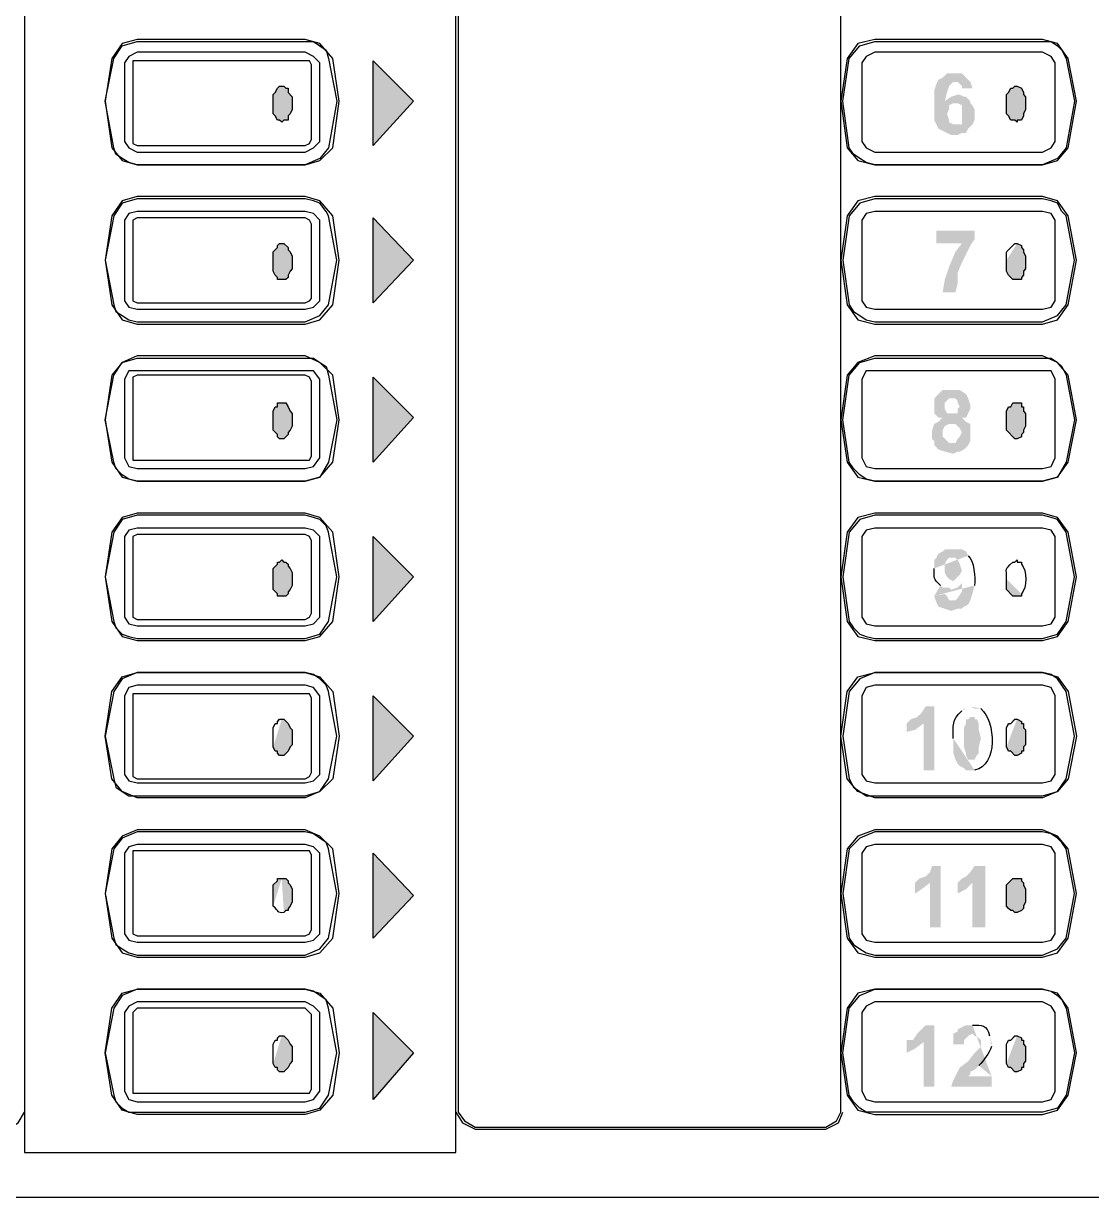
# Model space of a CAD drawing. Extents: x 0 to 760, y -27 to 732.
# Drawn here: x 471.74 to 487.23, y 484.21 to 501.25 of the extents above; entities that cross this region are included whole.
import ezdxf
from ezdxf.enums import TextEntityAlignment as Align

# ---------------------------------------------------------------- set-up
doc = ezdxf.new("R2010")
doc.units = 0
doc.header["$MEASUREMENT"] = 0

# ---------------------------------------------------------------- blocks, each defined once
blk = doc.blocks.new('RISER ANNUNCIATOR')
at = {"linetype": 'Continuous', "lineweight": -2}
h = blk.add_hatch(color=0, dxfattribs=at)
h.paths.add_polyline_path([(2.739, -8.885), (2.585, -8.885), (2.585, -8.854), (2.523, -8.792), (2.461, -8.792), (2.4, -8.854), (2.369, -8.946), (2.338, -9.07), (2.43, -9.008), (2.523, -8.977), (2.554, -8.977), (2.615, -9.008), (2.646, -9.008), (2.708, -9.07), (2.708, -9.101), (2.739, -9.131), (2.77, -9.193), (2.77, -9.347), (2.739, -9.409), (2.677, -9.471), (2.646, -9.532), (2.585, -9.532), (2.523, -9.563), (2.43, -9.563), (2.245, -9.471), (2.184, -9.347), (2.184, -8.915), (2.215, -8.823), (2.245, -8.761), (2.307, -8.73), (2.369, -8.669), (2.585, -8.669), (2.708, -8.792)], flags=0)
h.paths.add_polyline_path([(2.369, -9.255), (2.4, -9.347), (2.4, -9.378), (2.461, -9.409), (2.585, -9.409), (2.585, -9.131), (2.523, -9.101), (2.461, -9.101), (2.4, -9.131), (2.4, -9.193)], flags=0)
for points in [[(-7.283, -8.854), (-7.252, -8.854), (-7.221, -8.885), (-7.191, -8.885), (-7.191, -8.946), (-7.129, -9.008), (-7.129, -9.193), (-7.16, -9.255), (-7.191, -9.286), (-7.191, -9.347), (-7.252, -9.347), (-7.283, -9.378), (-7.314, -9.347), (-7.345, -9.347), (-7.376, -9.286), (-7.406, -9.255), (-7.406, -8.977), (-7.376, -8.946), (-7.345, -8.885), (-7.314, -8.854)], [(3.386, -8.854), (3.448, -8.885), (3.479, -8.946), (3.479, -8.977), (3.51, -9.008), (3.51, -9.193), (3.479, -9.255), (3.479, -9.286), (3.448, -9.347), (3.386, -9.347), (3.386, -9.378), (3.356, -9.347), (3.294, -9.347), (3.263, -9.286), (3.232, -9.255), (3.232, -8.977), (3.263, -8.946), (3.294, -8.885), (3.325, -8.885), (3.356, -8.854)], [(2.215, -11.136), (2.215, -10.951), (2.77, -10.951), (2.77, -11.074), (2.708, -11.167), (2.585, -11.413), (2.523, -11.567), (2.523, -11.722), (2.492, -11.845), (2.307, -11.845), (2.338, -11.66), (2.4, -11.475), (2.492, -11.259), (2.585, -11.136)], [(-7.283, -11.136), (-7.252, -11.136), (-7.191, -11.197), (-7.191, -11.228), (-7.16, -11.259), (-7.129, -11.321), (-7.129, -11.506), (-7.16, -11.537), (-7.191, -11.598), (-7.191, -11.629), (-7.221, -11.66), (-7.345, -11.66), (-7.345, -11.629), (-7.376, -11.598), (-7.406, -11.537), (-7.406, -11.259), (-7.376, -11.228), (-7.345, -11.197), (-7.345, -11.167), (-7.314, -11.136)], [(-7.283, -13.448), (-7.221, -13.448), (-7.191, -13.51), (-7.16, -13.572), (-7.129, -13.603), (-7.129, -13.788), (-7.16, -13.849), (-7.191, -13.88), (-7.191, -13.911), (-7.252, -13.973), (-7.314, -13.973), (-7.345, -13.942), (-7.345, -13.911), (-7.406, -13.849), (-7.406, -13.572), (-7.376, -13.51), (-7.345, -13.51), (-7.345, -13.448)], [(3.386, -13.448), (3.448, -13.448), (3.448, -13.51), (3.479, -13.51), (3.479, -13.572), (3.51, -13.603), (3.51, -13.788), (3.479, -13.849), (3.479, -13.88), (3.448, -13.911), (3.448, -13.942), (3.386, -13.973), (3.356, -13.973), (3.232, -13.849), (3.232, -13.572), (3.263, -13.51), (3.294, -13.51), (3.325, -13.448)], [(-7.283, -15.73), (-7.252, -15.761), (-7.221, -15.761), (-7.191, -15.792), (-7.191, -15.823), (-7.16, -15.854), (-7.129, -15.915), (-7.129, -16.1), (-7.16, -16.162), (-7.191, -16.193), (-7.191, -16.224), (-7.221, -16.255), (-7.345, -16.255), (-7.345, -16.224), (-7.406, -16.162), (-7.406, -15.854), (-7.345, -15.792), (-7.345, -15.761), (-7.314, -15.761)], [(2.184, -18.783), (2.03, -18.783), (2.03, -18.105), (1.906, -18.197), (1.783, -18.228), (1.783, -18.105), (1.845, -18.043), (1.937, -18.012), (1.999, -17.951), (2.06, -17.858), (2.184, -17.858)], [(2.276, -21.065), (2.122, -21.065), (2.122, -20.418), (1.999, -20.51), (1.906, -20.572), (1.906, -20.418), (1.968, -20.356), (2.06, -20.325), (2.122, -20.263), (2.153, -20.171), (2.276, -20.171)], [(2.924, -21.065), (2.739, -21.065), (2.739, -20.418), (2.646, -20.51), (2.523, -20.572), (2.523, -20.418), (2.585, -20.356), (2.646, -20.325), (2.708, -20.263), (2.77, -20.171), (2.924, -20.171)], [(3.386, -20.356), (3.448, -20.356), (3.448, -20.387), (3.479, -20.418), (3.479, -20.448), (3.51, -20.51), (3.51, -20.695), (3.479, -20.757), (3.479, -20.788), (3.448, -20.818), (3.386, -20.849), (3.356, -20.849), (3.325, -20.818), (3.294, -20.818), (3.263, -20.788), (3.232, -20.757), (3.232, -20.448), (3.325, -20.356)], [(2.184, -23.378), (2.03, -23.378), (2.03, -22.73), (1.906, -22.823), (1.783, -22.885), (1.783, -22.7), (1.875, -22.7), (1.937, -22.607), (2.06, -22.484), (2.184, -22.484)]]:
    blk.add_hatch(color=0, dxfattribs=at).paths.add_polyline_path(points)
h = blk.add_hatch(color=0, dxfattribs=at)
h.paths.add_polyline_path([(3.386, -11.136), (3.448, -11.167), (3.448, -11.197), (3.479, -11.228), (3.479, -11.259), (3.51, -11.321), (3.51, -11.506), (3.479, -11.537), (3.479, -11.598), (3.448, -11.629), (3.448, -11.66), (3.325, -11.66), (3.263, -11.598), (3.232, -11.537), (3.232, -11.382)], flags=0)
h.paths.add_polyline_path([(3.325, -11.167), (3.356, -11.136), (3.386, -11.136)], flags=0)
h = blk.add_hatch(color=0, dxfattribs=at)
h.paths.add_polyline_path([(2.307, -13.664), (2.245, -13.664), (2.184, -13.603), (2.184, -13.387), (2.307, -13.263), (2.554, -13.263), (2.646, -13.325), (2.677, -13.387), (2.708, -13.479), (2.708, -13.541), (2.677, -13.603), (2.646, -13.664), (2.585, -13.664), (2.646, -13.726), (2.708, -13.757), (2.708, -14.004), (2.677, -14.065), (2.615, -14.127), (2.554, -14.158), (2.523, -14.158), (2.461, -14.189), (2.338, -14.158), (2.245, -14.127), (2.184, -14.065), (2.184, -14.004), (2.153, -13.973), (2.153, -13.849), (2.184, -13.757), (2.245, -13.726)], flags=0)
h.paths.add_polyline_path([(2.338, -13.51), (2.338, -13.541), (2.369, -13.603), (2.523, -13.603), (2.523, -13.541), (2.554, -13.51), (2.523, -13.448), (2.523, -13.418), (2.492, -13.387), (2.4, -13.387), (2.338, -13.448)], flags=0)
h.paths.add_polyline_path([(2.307, -13.88), (2.307, -13.942), (2.4, -14.034), (2.492, -14.034), (2.523, -13.973), (2.554, -13.942), (2.585, -13.88), (2.554, -13.819), (2.492, -13.757), (2.4, -13.757), (2.338, -13.788), (2.307, -13.849)], flags=0)
h = blk.add_hatch(color=0, dxfattribs=at)
h.paths.add_polyline_path([(2.184, -16.255), (2.338, -16.224), (2.369, -16.255), (2.4, -16.316), (2.492, -16.316), (2.523, -16.285), (2.585, -16.193), (2.585, -16.07), (2.523, -16.131), (2.43, -16.162), (2.4, -16.131), (2.307, -16.131), (2.276, -16.1)], flags=0)
h.paths.add_polyline_path([(2.184, -15.854), (2.184, -15.73), (2.215, -15.7), (2.245, -15.638), (2.307, -15.607), (2.338, -15.576), (2.585, -15.576), (2.646, -15.607), (2.677, -15.669)], flags=0)
h.paths.add_polyline_path([(2.77, -16.1), (2.739, -16.224), (2.708, -16.316), (2.677, -16.378), (2.615, -16.409), (2.585, -16.44), (2.523, -16.44), (2.43, -16.47), (2.245, -16.409), (2.215, -16.347), (2.184, -16.255)], flags=0)
h.paths.add_polyline_path([(2.585, -15.885), (2.554, -15.792), (2.523, -15.73), (2.492, -15.7), (2.4, -15.7), (2.369, -15.73), (2.338, -15.792), (2.338, -15.915), (2.369, -15.977), (2.4, -16.008), (2.461, -16.039), (2.554, -15.946)], flags=0)
h = blk.add_hatch(color=0, dxfattribs=at)
h.paths.add_polyline_path([(3.386, -15.73), (3.386, -15.761), (3.448, -15.761), (3.448, -15.792)], flags=0)
h.paths.add_polyline_path([(3.448, -16.224), (3.448, -16.255), (3.325, -16.255), (3.232, -16.162), (3.232, -16.008)], flags=0)
h.paths.add_polyline_path([(3.325, -15.761), (3.356, -15.761), (3.386, -15.73)], flags=0)
h = blk.add_hatch(color=0, dxfattribs=at)
h.paths.add_polyline_path([(2.708, -17.858), (2.77, -17.889), (2.862, -17.889)], flags=0)
h.paths.add_polyline_path([(2.77, -18.783), (2.646, -18.783), (2.615, -18.752), (2.554, -18.722), (2.523, -18.691), (2.492, -18.629), (2.461, -18.537), (2.461, -18.321)], flags=0)
h.paths.add_polyline_path([(2.585, -17.92), (2.615, -17.889), (2.646, -17.889), (2.708, -17.858)], flags=0)
h.paths.add_polyline_path([(2.708, -18.012), (2.677, -18.043), (2.646, -18.043), (2.646, -18.105), (2.615, -18.167), (2.615, -18.444), (2.646, -18.537), (2.646, -18.567), (2.677, -18.629), (2.77, -18.629), (2.801, -18.567), (2.831, -18.537), (2.831, -18.444), (2.862, -18.321), (2.831, -18.197), (2.831, -18.105), (2.801, -18.043), (2.77, -18.043), (2.77, -18.012)], flags=0)
h = blk.add_hatch(color=0, dxfattribs=at)
h.paths.add_polyline_path([(-7.283, -18.043), (-7.252, -18.043), (-7.191, -18.105), (-7.16, -18.167), (-7.129, -18.197), (-7.129, -18.413), (-7.16, -18.444), (-7.191, -18.506), (-7.252, -18.567), (-7.314, -18.567), (-7.345, -18.537), (-7.345, -18.506), (-7.376, -18.506), (-7.406, -18.444)], flags=0)
h.paths.add_polyline_path([(-7.406, -18.167), (-7.376, -18.105), (-7.345, -18.105), (-7.345, -18.074), (-7.314, -18.043), (-7.283, -18.043)], flags=0)
h = blk.add_hatch(color=0, dxfattribs=at)
h.paths.add_polyline_path([(3.386, -18.043), (3.448, -18.074), (3.448, -18.105), (3.479, -18.105), (3.479, -18.167), (3.51, -18.197), (3.51, -18.413), (3.479, -18.444), (3.479, -18.506), (3.448, -18.506), (3.448, -18.537), (3.386, -18.567), (3.356, -18.567), (3.294, -18.506), (3.263, -18.506), (3.232, -18.444)], flags=0)
h.paths.add_polyline_path([(3.232, -18.167), (3.263, -18.105), (3.294, -18.105), (3.356, -18.043), (3.386, -18.043)], flags=0)
h = blk.add_hatch(color=0, dxfattribs=at)
h.paths.add_polyline_path([(-7.283, -20.356), (-7.221, -20.356), (-7.191, -20.387), (-7.191, -20.418), (-7.16, -20.448), (-7.129, -20.51), (-7.129, -20.695), (-7.16, -20.757), (-7.191, -20.788), (-7.191, -20.818), (-7.221, -20.818), (-7.252, -20.849)], flags=0)
h.paths.add_polyline_path([(-7.406, -20.757), (-7.406, -20.448), (-7.345, -20.387), (-7.345, -20.356), (-7.283, -20.356)], flags=0)
h = blk.add_hatch(color=0, dxfattribs=at)
h.paths.add_polyline_path([(3.016, -23.224), (3.016, -23.378), (2.43, -23.378), (2.461, -23.285), (2.554, -23.1), (2.677, -23.008), (2.77, -22.885), (2.862, -22.792), (2.862, -22.7), (2.831, -22.669), (2.77, -22.638), (2.739, -22.607), (2.677, -22.638), (2.615, -22.7), (2.615, -22.761), (2.461, -22.761), (2.461, -22.607), (2.523, -22.576), (2.523, -22.545), (2.646, -22.484), (2.739, -22.484)], flags=0)
h.paths.add_polyline_path([(2.986, -22.638), (3.016, -22.73), (3.016, -22.792)], flags=0)
h.paths.add_polyline_path([(2.831, -23.07), (2.77, -23.131), (2.708, -23.162), (2.708, -23.193), (2.677, -23.224), (3.016, -23.224)], flags=0)
h = blk.add_hatch(color=0, dxfattribs=at)
h.paths.add_polyline_path([(-7.283, -22.638), (-7.252, -22.638), (-7.191, -22.7), (-7.16, -22.761), (-7.129, -22.792), (-7.129, -23.008), (-7.16, -23.039), (-7.191, -23.1), (-7.252, -23.162), (-7.314, -23.162), (-7.345, -23.131), (-7.345, -23.1), (-7.376, -23.1), (-7.406, -23.039)], flags=0)
h.paths.add_polyline_path([(-7.406, -22.761), (-7.376, -22.7), (-7.345, -22.7), (-7.345, -22.669), (-7.314, -22.638), (-7.283, -22.638)], flags=0)
h = blk.add_hatch(color=0, dxfattribs=at)
h.paths.add_polyline_path([(3.386, -22.638), (3.448, -22.669), (3.448, -22.7), (3.479, -22.7), (3.479, -22.761), (3.51, -22.792), (3.51, -23.008), (3.479, -23.039), (3.479, -23.1), (3.448, -23.1), (3.448, -23.131), (3.386, -23.162), (3.356, -23.162), (3.294, -23.1), (3.263, -23.1), (3.232, -23.039)], flags=0)
h.paths.add_polyline_path([(3.232, -22.761), (3.263, -22.7), (3.294, -22.7), (3.356, -22.638), (3.386, -22.638)], flags=0)
at = {"color": 0, "linetype": 'Continuous', "lineweight": -2}
for p, q in [((-11.014, 7.891), (-11.014, -24.334)), ((-4.755, -24.334), (-4.755, 7.891)), ((-11.014, -24.334), (-4.755, -24.334))]:
    blk.add_line(p, q, dxfattribs=at)
blk.add_lwpolyline([(-32.754, 8.902), (34.314, 8.902, -0.414214), (36.314, 6.902), (36.314, -22.985, -0.414214), (34.314, -24.985), (-32.754, -24.985, -0.414214), (-34.754, -22.985), (-34.754, 6.902, -0.414214)], format="xyb", close=True, dxfattribs=at)
for points in [[(0.827, 7.891), (0.765, 8.076), (0.611, 8.137), (-4.477, 8.137), (-4.631, 8.076), (-4.724, 7.891), (-4.724, -23.748), (-4.631, -23.871), (-4.477, -23.964), (0.611, -23.964), (0.765, -23.871), (0.827, -23.748)], [(-9.688, -9.841), (-9.719, -9.748), (-9.843, -9.07), (-9.719, -8.453), (-9.596, -8.268), (-9.38, -8.206), (-6.944, -8.206), (-6.821, -8.206), (-6.728, -8.268), (-6.636, -8.33), (-6.605, -8.453), (-6.481, -9.07), (-6.605, -9.748), (-6.728, -9.902), (-6.944, -9.995), (-6.728, -9.933), (-6.543, -9.748), (-6.451, -9.07), (-6.543, -8.453), (-6.728, -8.237), (-6.944, -8.175), (-9.38, -8.175), (-9.596, -8.237), (-9.75, -8.453), (-9.843, -9.07), (-9.75, -9.748), (-9.596, -9.933), (-9.38, -9.995), (-9.503, -9.964), (-9.596, -9.902)], [(1.197, -9.964), (1.104, -9.902), (1.012, -9.841), (0.95, -9.748), (0.858, -9.07), (0.95, -8.453), (1.104, -8.268), (1.32, -8.206), (3.756, -8.206), (3.88, -8.206), (3.972, -8.268), (4.034, -8.33), (4.096, -8.453), (4.219, -9.07), (4.096, -9.748), (3.972, -9.902), (3.756, -9.995), (1.32, -9.995), (3.756, -9.995), (3.972, -9.933), (4.126, -9.748), (4.25, -9.07), (4.126, -8.453), (3.972, -8.237), (3.756, -8.175), (1.32, -8.175), (1.074, -8.237), (0.919, -8.453), (0.827, -9.07), (0.919, -9.748), (1.074, -9.933), (1.32, -9.995)], [(-9.565, -9.656), (-9.503, -9.748), (-9.38, -9.81), (-6.944, -9.81), (-6.821, -9.748), (-6.728, -9.656), (-6.728, -8.515), (-6.821, -8.422), (-6.944, -8.36), (-9.38, -8.36), (-9.503, -8.422), (-9.565, -8.515)], [(-9.442, -9.625), (-9.442, -9.686), (-9.38, -9.717), (-6.944, -9.717), (-6.882, -9.686), (-6.851, -9.625), (-6.851, -8.545), (-6.882, -8.484), (-6.944, -8.484), (-9.38, -8.484), (-9.442, -8.484), (-9.442, -8.545)], [(-5.371, -9.07), (-5.957, -9.717), (-5.957, -8.484)], [(1.135, -9.656), (1.197, -9.748), (1.32, -9.81), (3.756, -9.81), (3.88, -9.748), (3.941, -9.656), (3.941, -8.515), (3.88, -8.422), (3.756, -8.36), (1.32, -8.36), (1.197, -8.422), (1.135, -8.515)], [(-7.283, -8.854), (-7.252, -8.854), (-7.221, -8.885), (-7.191, -8.885), (-7.191, -8.946), (-7.129, -9.008), (-7.129, -9.193), (-7.16, -9.255), (-7.191, -9.286), (-7.191, -9.347), (-7.252, -9.347), (-7.283, -9.378), (-7.314, -9.347), (-7.345, -9.347), (-7.376, -9.286), (-7.406, -9.255), (-7.406, -8.977), (-7.376, -8.946), (-7.345, -8.885), (-7.314, -8.854)], [(3.386, -8.854), (3.448, -8.885), (3.479, -8.946), (3.479, -8.977), (3.51, -9.008), (3.51, -9.193), (3.479, -9.255), (3.479, -9.286), (3.448, -9.347), (3.386, -9.347), (3.386, -9.378), (3.356, -9.347), (3.294, -9.347), (3.263, -9.286), (3.232, -9.255), (3.232, -8.977), (3.263, -8.946), (3.294, -8.885), (3.325, -8.885), (3.356, -8.854)], [(-6.944, -9.995), (-9.38, -9.995)], [(-9.75, -12.03), (-9.596, -12.246), (-9.38, -12.308), (-6.944, -12.308), (-6.728, -12.246), (-6.543, -12.03), (-6.451, -11.382), (-6.543, -10.735), (-6.728, -10.519), (-6.944, -10.457), (-9.38, -10.457), (-9.596, -10.519), (-9.75, -10.735), (-9.843, -11.382)], [(-6.944, -12.277), (-6.728, -12.184), (-6.605, -12.03), (-6.481, -11.382), (-6.605, -10.735), (-6.636, -10.673), (-6.728, -10.55), (-6.821, -10.519), (-6.944, -10.488), (-9.38, -10.488), (-9.596, -10.55), (-9.719, -10.735), (-9.843, -11.382), (-9.719, -12.03), (-9.688, -12.123), (-9.596, -12.184), (-9.503, -12.246), (-9.38, -12.277)], [(0.919, -12.03), (1.074, -12.246), (1.32, -12.308), (3.756, -12.308), (3.972, -12.246), (4.126, -12.03), (4.25, -11.382), (4.126, -10.735), (3.972, -10.519), (3.756, -10.457), (1.32, -10.457), (1.074, -10.519), (0.919, -10.735), (0.827, -11.382)], [(1.32, -10.488), (1.104, -10.55), (0.95, -10.735), (0.858, -11.382), (0.95, -12.03), (1.012, -12.123), (1.104, -12.184), (1.197, -12.246), (1.32, -12.277), (3.756, -12.277), (3.972, -12.184), (4.096, -12.03), (4.219, -11.382), (4.096, -10.735), (4.034, -10.673), (3.972, -10.55), (3.88, -10.519), (3.756, -10.488)], [(-9.565, -11.968), (-9.503, -12.061), (-9.38, -12.092), (-6.944, -12.092), (-6.821, -12.061), (-6.728, -11.968), (-6.728, -10.797), (-6.821, -10.704), (-6.944, -10.673), (-9.38, -10.673), (-9.503, -10.704), (-9.565, -10.797)], [(1.135, -11.968), (1.197, -12.061), (1.32, -12.092), (3.756, -12.092), (3.88, -12.061), (3.941, -11.968), (3.941, -10.797), (3.88, -10.704), (3.756, -10.673), (1.32, -10.673), (1.197, -10.704), (1.135, -10.797)], [(-9.442, -11.937), (-9.442, -11.968), (-9.38, -11.999), (-6.944, -11.999), (-6.882, -11.968), (-6.851, -11.937), (-6.851, -10.858), (-6.882, -10.797), (-6.944, -10.766), (-9.38, -10.766), (-9.442, -10.797), (-9.442, -10.858)], [(-5.371, -11.382), (-5.957, -11.999), (-5.957, -10.766)], [(-7.283, -11.136), (-7.252, -11.136), (-7.191, -11.197), (-7.191, -11.228), (-7.16, -11.259), (-7.129, -11.321), (-7.129, -11.506), (-7.16, -11.537), (-7.191, -11.598), (-7.191, -11.629), (-7.221, -11.66), (-7.345, -11.66), (-7.345, -11.629), (-7.376, -11.598), (-7.406, -11.537), (-7.406, -11.259), (-7.376, -11.228), (-7.345, -11.197), (-7.345, -11.167), (-7.314, -11.136)], [(-9.596, -14.497), (-9.688, -14.404), (-9.719, -14.312), (-9.843, -13.695), (-9.719, -13.048), (-9.596, -12.863), (-9.38, -12.801), (-6.944, -12.801), (-6.821, -12.801), (-6.728, -12.863), (-6.636, -12.924), (-6.605, -13.048), (-6.481, -13.695), (-6.605, -14.312), (-6.728, -14.528), (-6.944, -14.589), (-6.728, -14.528), (-6.543, -14.312), (-6.451, -13.695), (-6.543, -13.048), (-6.728, -12.863), (-6.944, -12.77), (-9.38, -12.77), (-9.596, -12.863), (-9.75, -13.048), (-9.843, -13.695), (-9.75, -14.312), (-9.596, -14.528), (-9.38, -14.589), (-9.503, -14.559)], [(1.197, -14.559), (1.104, -14.497), (1.012, -14.404), (0.95, -14.312), (0.858, -13.695), (0.95, -13.048), (1.104, -12.863), (1.32, -12.801), (3.756, -12.801), (3.88, -12.801), (3.972, -12.863), (4.034, -12.924), (4.096, -13.048), (4.219, -13.695), (4.096, -14.312), (3.972, -14.528), (3.756, -14.589), (3.972, -14.528), (4.126, -14.312), (4.25, -13.695), (4.126, -13.048), (3.972, -12.863), (3.756, -12.77), (1.32, -12.77), (1.074, -12.863), (0.919, -13.048), (0.827, -13.695), (0.919, -14.312), (1.074, -14.528), (1.32, -14.589)], [(-9.38, -12.986), (-9.503, -12.986), (-9.565, -13.109), (-9.565, -14.25), (-9.503, -14.374), (-9.38, -14.404), (-6.944, -14.404), (-6.821, -14.374), (-6.728, -14.25), (-6.728, -13.109), (-6.821, -12.986), (-6.944, -12.986)], [(-9.38, -13.048), (-9.442, -13.078), (-9.442, -13.14), (-9.442, -14.219), (-9.442, -14.281), (-9.38, -14.281), (-6.944, -14.281), (-6.882, -14.281), (-6.851, -14.219), (-6.851, -13.14), (-6.882, -13.078), (-6.944, -13.048)], [(-5.371, -13.664), (-5.957, -14.312), (-5.957, -13.078)], [(1.32, -12.986), (1.197, -12.986), (1.135, -13.109), (1.135, -14.25), (1.197, -14.374), (1.32, -14.404), (3.756, -14.404), (3.88, -14.374), (3.941, -14.25), (3.941, -13.109), (3.88, -12.986), (3.756, -12.986)], [(-7.283, -13.448), (-7.221, -13.448), (-7.191, -13.51), (-7.16, -13.572), (-7.129, -13.603), (-7.129, -13.788), (-7.16, -13.849), (-7.191, -13.88), (-7.191, -13.911), (-7.252, -13.973), (-7.314, -13.973), (-7.345, -13.942), (-7.345, -13.911), (-7.406, -13.849), (-7.406, -13.572), (-7.376, -13.51), (-7.345, -13.51), (-7.345, -13.448)], [(3.386, -13.448), (3.448, -13.448), (3.448, -13.51), (3.479, -13.51), (3.479, -13.572), (3.51, -13.603), (3.51, -13.788), (3.479, -13.849), (3.479, -13.88), (3.448, -13.911), (3.448, -13.942), (3.386, -13.973), (3.356, -13.973), (3.232, -13.849), (3.232, -13.572), (3.263, -13.51), (3.294, -13.51), (3.325, -13.448)], [(-6.944, -14.589), (-9.38, -14.589)], [(-9.75, -16.625), (-9.596, -16.841), (-9.38, -16.902), (-6.944, -16.902), (-6.728, -16.841), (-6.543, -16.625), (-6.451, -15.977), (-6.543, -15.33), (-6.728, -15.114), (-6.944, -15.052), (-9.38, -15.052), (-9.596, -15.114), (-9.75, -15.33), (-9.843, -15.977)], [(-6.944, -16.871), (-6.728, -16.81), (-6.605, -16.625), (-6.481, -15.977), (-6.605, -15.33), (-6.636, -15.237), (-6.728, -15.145), (-6.821, -15.114), (-6.944, -15.083), (-9.38, -15.083), (-9.596, -15.145), (-9.719, -15.33), (-9.843, -15.977), (-9.719, -16.625), (-9.688, -16.717), (-9.596, -16.81), (-9.503, -16.841), (-9.38, -16.871)], [(0.919, -16.625), (1.074, -16.841), (1.32, -16.902), (3.756, -16.902), (3.972, -16.841), (4.126, -16.625), (4.25, -15.977), (4.126, -15.33), (3.972, -15.114), (3.756, -15.052), (1.32, -15.052), (1.074, -15.114), (0.919, -15.33), (0.827, -15.977)], [(1.32, -15.083), (1.104, -15.145), (0.95, -15.33), (0.858, -15.977), (0.95, -16.625), (1.012, -16.717), (1.104, -16.81), (1.197, -16.841), (1.32, -16.871), (3.756, -16.871), (3.972, -16.81), (4.096, -16.625), (4.219, -15.977), (4.096, -15.33), (4.034, -15.237), (3.972, -15.145), (3.88, -15.114), (3.756, -15.083)], [(-9.565, -16.563), (-9.503, -16.656), (-9.38, -16.686), (-6.944, -16.686), (-6.821, -16.656), (-6.728, -16.563), (-6.728, -15.391), (-6.821, -15.299), (-6.944, -15.268), (-9.38, -15.268), (-9.503, -15.299), (-9.565, -15.391)], [(1.135, -16.563), (1.197, -16.656), (1.32, -16.686), (3.756, -16.686), (3.88, -16.656), (3.941, -16.563), (3.941, -15.391), (3.88, -15.299), (3.756, -15.268), (1.32, -15.268), (1.197, -15.299), (1.135, -15.391)], [(-9.442, -16.501), (-9.442, -16.563), (-9.38, -16.594), (-6.944, -16.594), (-6.882, -16.563), (-6.851, -16.501), (-6.851, -15.453), (-6.882, -15.391), (-6.944, -15.36), (-9.38, -15.36), (-9.442, -15.391), (-9.442, -15.453)], [(-5.371, -15.977), (-5.957, -16.625), (-5.957, -15.391)], [(-7.283, -15.73), (-7.252, -15.761), (-7.221, -15.761), (-7.191, -15.792), (-7.191, -15.823), (-7.16, -15.854), (-7.129, -15.915), (-7.129, -16.1), (-7.16, -16.162), (-7.191, -16.193), (-7.191, -16.224), (-7.221, -16.255), (-7.345, -16.255), (-7.345, -16.224), (-7.406, -16.162), (-7.406, -15.854), (-7.345, -15.792), (-7.345, -15.761), (-7.314, -15.761)], [(-6.944, -17.365), (-6.728, -17.426), (-6.543, -17.642), (-6.451, -18.29), (-6.543, -18.907), (-6.728, -19.092), (-6.944, -19.184), (-9.38, -19.184), (-9.596, -19.092), (-9.75, -18.907), (-9.843, -18.29), (-9.75, -17.642), (-9.596, -17.426), (-9.38, -17.365), (-9.596, -17.457), (-9.719, -17.642), (-9.843, -18.29), (-9.719, -18.907), (-9.688, -19.03), (-9.596, -19.092), (-9.503, -19.153), (-9.38, -19.153), (-6.944, -19.153), (-6.728, -19.092), (-6.605, -18.907), (-6.481, -18.29), (-6.605, -17.642), (-6.636, -17.55), (-6.728, -17.457), (-6.821, -17.396)], [(-6.944, -17.365), (-9.38, -17.365)], [(0.95, -17.642), (0.858, -18.29), (0.95, -18.907), (1.012, -19.03), (1.104, -19.092), (1.197, -19.153), (1.32, -19.153), (3.756, -19.153), (3.972, -19.092), (4.096, -18.907), (4.219, -18.29), (4.096, -17.642), (4.034, -17.55), (3.972, -17.457), (3.88, -17.396), (3.756, -17.365), (3.972, -17.426), (4.126, -17.642), (4.25, -18.29), (4.126, -18.907), (3.972, -19.092), (3.756, -19.184), (1.32, -19.184), (1.074, -19.092), (0.919, -18.907), (0.827, -18.29), (0.919, -17.642), (1.074, -17.426), (1.32, -17.365), (1.104, -17.457)], [(-9.565, -18.845), (-9.503, -18.937), (-9.38, -18.968), (-6.944, -18.968), (-6.821, -18.937), (-6.728, -18.845), (-6.728, -17.704), (-6.821, -17.581), (-6.944, -17.55), (-9.38, -17.55), (-9.503, -17.581), (-9.565, -17.704)], [(1.32, -17.55), (1.197, -17.581), (1.135, -17.704), (1.135, -18.845), (1.197, -18.937), (1.32, -18.968), (3.756, -18.968), (3.88, -18.937), (3.941, -18.845), (3.941, -17.704), (3.88, -17.581), (3.756, -17.55)], [(-9.442, -18.814), (-9.442, -18.876), (-9.38, -18.907), (-6.944, -18.907), (-6.882, -18.876), (-6.851, -18.814), (-6.851, -17.735), (-6.882, -17.673), (-6.944, -17.673), (-9.38, -17.673), (-9.442, -17.673), (-9.442, -17.735)], [(-5.371, -18.29), (-5.957, -18.937), (-5.957, -17.704)], [(-6.944, -19.647), (-9.38, -19.647), (-9.596, -19.739), (-9.75, -19.924), (-9.843, -20.572), (-9.75, -21.219), (-9.596, -21.435), (-9.38, -21.497), (-6.944, -21.497), (-6.728, -21.435), (-6.543, -21.219), (-6.451, -20.572), (-6.543, -19.924), (-6.728, -19.739)], [(-6.944, -21.466), (-6.728, -21.374), (-6.605, -21.219), (-6.481, -20.572), (-6.605, -19.924), (-6.636, -19.832), (-6.728, -19.77), (-6.821, -19.708), (-6.944, -19.678), (-9.38, -19.678), (-9.596, -19.77), (-9.719, -19.924), (-9.843, -20.572), (-9.719, -21.219), (-9.688, -21.312), (-9.596, -21.374), (-9.503, -21.435), (-9.38, -21.466)], [(3.756, -19.647), (1.32, -19.647), (1.074, -19.739), (0.919, -19.924), (0.827, -20.572), (0.919, -21.219), (1.074, -21.435), (1.32, -21.497), (3.756, -21.497), (3.972, -21.435), (4.126, -21.219), (4.25, -20.572), (4.126, -19.924), (3.972, -19.739)], [(3.756, -19.678), (1.32, -19.678), (1.104, -19.77), (0.95, -19.924), (0.858, -20.572), (0.95, -21.219), (1.012, -21.312), (1.104, -21.374), (1.197, -21.435), (1.32, -21.466), (3.756, -21.466), (3.972, -21.374), (4.096, -21.219), (4.219, -20.572), (4.096, -19.924), (4.034, -19.832), (3.972, -19.77), (3.88, -19.708)], [(-9.38, -19.863), (-9.503, -19.893), (-9.565, -19.986), (-9.565, -21.158), (-9.503, -21.25), (-9.38, -21.281), (-6.944, -21.281), (-6.821, -21.25), (-6.728, -21.158), (-6.728, -19.986), (-6.821, -19.893), (-6.944, -19.863)], [(1.32, -19.863), (1.197, -19.893), (1.135, -19.986), (1.135, -21.158), (1.197, -21.25), (1.32, -21.281), (3.756, -21.281), (3.88, -21.25), (3.941, -21.158), (3.941, -19.986), (3.88, -19.893), (3.756, -19.863)], [(-9.38, -19.955), (-9.442, -19.955), (-9.442, -20.017), (-9.442, -21.096), (-9.442, -21.158), (-9.38, -21.189), (-6.944, -21.189), (-6.882, -21.158), (-6.851, -21.096), (-6.851, -20.017), (-6.882, -19.955), (-6.944, -19.955)], [(-5.371, -20.603), (-5.957, -21.219), (-5.957, -19.986)], [(3.386, -20.356), (3.448, -20.356), (3.448, -20.387), (3.479, -20.418), (3.479, -20.448), (3.51, -20.51), (3.51, -20.695), (3.479, -20.757), (3.479, -20.788), (3.448, -20.818), (3.386, -20.849), (3.356, -20.849), (3.325, -20.818), (3.294, -20.818), (3.263, -20.788), (3.232, -20.757), (3.232, -20.448), (3.325, -20.356)], [(-9.719, -22.237), (-9.843, -22.885), (-9.719, -23.501), (-9.688, -23.594), (-9.596, -23.686), (-9.503, -23.748), (-9.38, -23.748), (-6.944, -23.748), (-6.728, -23.686), (-6.605, -23.501), (-6.481, -22.885), (-6.605, -22.237), (-6.636, -22.114), (-6.728, -22.052), (-6.821, -21.99), (-6.944, -21.959), (-6.728, -22.021), (-6.543, -22.237), (-6.451, -22.885), (-6.543, -23.501), (-6.728, -23.717), (-6.944, -23.779), (-9.38, -23.779), (-9.596, -23.717), (-9.75, -23.501), (-9.843, -22.885), (-9.75, -22.237), (-9.596, -22.021), (-9.38, -21.959), (-9.596, -22.052)], [(-6.944, -21.959), (-9.38, -21.959)], [(4.126, -22.237), (3.972, -22.021), (3.756, -21.959), (3.88, -21.99), (3.972, -22.052), (4.034, -22.114), (4.096, -22.237), (4.219, -22.885), (4.096, -23.501), (3.972, -23.686), (3.756, -23.748), (1.32, -23.748), (1.197, -23.748), (1.104, -23.686), (1.012, -23.594), (0.95, -23.501), (0.858, -22.885), (0.95, -22.237), (1.104, -22.052), (1.32, -21.959), (1.074, -22.021), (0.919, -22.237), (0.827, -22.885), (0.919, -23.501), (1.074, -23.717), (1.32, -23.779), (3.756, -23.779), (3.972, -23.717), (4.126, -23.501), (4.25, -22.885)], [(-9.38, -22.144), (-9.503, -22.206), (-9.565, -22.299), (-9.565, -23.44), (-9.503, -23.563), (-9.38, -23.594), (-6.944, -23.594), (-6.821, -23.563), (-6.728, -23.44), (-6.728, -22.299), (-6.821, -22.206), (-6.944, -22.144)], [(1.135, -22.299), (1.135, -23.44), (1.197, -23.563), (1.32, -23.594), (3.756, -23.594), (3.88, -23.563), (3.941, -23.44), (3.941, -22.299), (3.88, -22.206), (3.756, -22.144), (1.32, -22.144), (1.197, -22.206)], [(-9.38, -22.237), (-9.442, -22.299), (-9.442, -22.329), (-9.442, -23.409), (-9.442, -23.47), (-9.38, -23.47), (-6.944, -23.47), (-6.882, -23.47), (-6.851, -23.409), (-6.851, -22.329), (-6.882, -22.299), (-6.944, -22.237)], [(-5.371, -22.885), (-5.957, -23.563), (-5.957, -22.299)]]:
    blk.add_lwpolyline(points, close=True, dxfattribs=at)
for points in [[(3.325, -11.167), (3.356, -11.136), (3.386, -11.136), (3.448, -11.167), (3.448, -11.197), (3.479, -11.228), (3.479, -11.259), (3.51, -11.321), (3.51, -11.506), (3.479, -11.537), (3.479, -11.598), (3.448, -11.629), (3.448, -11.66), (3.325, -11.66), (3.263, -11.598), (3.232, -11.537), (3.232, -11.382)], [(3.756, -14.589), (1.32, -14.589), (3.756, -14.589)], [(3.325, -15.761), (3.356, -15.761), (3.386, -15.73), (3.386, -15.761), (3.448, -15.761), (3.448, -15.792)], [(3.448, -16.224), (3.448, -16.255), (3.325, -16.255), (3.232, -16.162), (3.232, -16.008)], [(3.756, -17.365), (1.32, -17.365), (3.756, -17.365)], [(-7.406, -18.167), (-7.376, -18.105), (-7.345, -18.105), (-7.345, -18.074), (-7.314, -18.043), (-7.283, -18.043), (-7.252, -18.043), (-7.191, -18.105), (-7.16, -18.167), (-7.129, -18.197), (-7.129, -18.413), (-7.16, -18.444), (-7.191, -18.506), (-7.252, -18.567), (-7.314, -18.567), (-7.345, -18.537), (-7.345, -18.506), (-7.376, -18.506), (-7.406, -18.444)], [(3.232, -18.167), (3.263, -18.105), (3.294, -18.105), (3.356, -18.043), (3.386, -18.043), (3.448, -18.074), (3.448, -18.105), (3.479, -18.105), (3.479, -18.167), (3.51, -18.197), (3.51, -18.413), (3.479, -18.444), (3.479, -18.506), (3.448, -18.506), (3.448, -18.537), (3.386, -18.567), (3.356, -18.567), (3.294, -18.506), (3.263, -18.506), (3.232, -18.444)], [(-7.406, -20.757), (-7.406, -20.448), (-7.345, -20.387), (-7.345, -20.356), (-7.283, -20.356), (-7.221, -20.356), (-7.191, -20.387), (-7.191, -20.418), (-7.16, -20.448), (-7.129, -20.51), (-7.129, -20.695), (-7.16, -20.757), (-7.191, -20.788), (-7.191, -20.818), (-7.221, -20.818), (-7.252, -20.849)], [(3.756, -21.959), (1.32, -21.959), (3.756, -21.959)], [(-7.406, -22.761), (-7.376, -22.7), (-7.345, -22.7), (-7.345, -22.669), (-7.314, -22.638), (-7.283, -22.638), (-7.252, -22.638), (-7.191, -22.7), (-7.16, -22.761), (-7.129, -22.792), (-7.129, -23.008), (-7.16, -23.039), (-7.191, -23.1), (-7.252, -23.162), (-7.314, -23.162), (-7.345, -23.131), (-7.345, -23.1), (-7.376, -23.1), (-7.406, -23.039)], [(3.232, -22.761), (3.263, -22.7), (3.294, -22.7), (3.356, -22.638), (3.386, -22.638), (3.448, -22.669), (3.448, -22.7), (3.479, -22.7), (3.479, -22.761), (3.51, -22.792), (3.51, -23.008), (3.479, -23.039), (3.479, -23.1), (3.448, -23.1), (3.448, -23.131), (3.386, -23.162), (3.356, -23.162), (3.294, -23.1), (3.263, -23.1), (3.232, -23.039)], [(-16.627, -23.748), (-16.565, -23.902), (-16.38, -23.995), (-11.261, -23.995), (-11.107, -23.902), (-11.014, -23.748)], [(-4.755, -23.748), (-4.662, -23.902), (-4.477, -23.995), (0.611, -23.995), (0.796, -23.902), (0.858, -23.748)]]:
    blk.add_lwpolyline(points, dxfattribs=at)
for points in [[(3.232, -11.382), (3.232, -11.211), (3.211, -11.288), (3.325, -11.167)], [(3.232, -11.382), (3.232, -11.211), (3.211, -11.288), (3.325, -11.167)], [(2.677, -15.669), (2.763, -15.737), (2.78, -15.994), (2.77, -16.1)], [(3.232, -16.008), (3.239, -15.832), (3.19, -15.89), (3.325, -15.761)], [(3.232, -16.008), (3.239, -15.832), (3.19, -15.89), (3.325, -15.761)], [(3.448, -15.792), (3.536, -15.883), (3.534, -16.134), (3.448, -16.224)], [(3.448, -15.792), (3.536, -15.883), (3.534, -16.134), (3.448, -16.224)], [(2.276, -16.1), (2.165, -15.996), (2.183, -16.001), (2.184, -15.854)], [(2.862, -17.889), (3.076, -18.071), (3.111, -18.718), (2.77, -18.783)], [(2.461, -18.321), (2.459, -18.135), (2.438, -18.055), (2.585, -17.92)], [(-7.406, -18.444), (-7.406, -18.352), (-7.406, -18.259), (-7.406, -18.167)], [(-7.406, -18.444), (-7.406, -18.352), (-7.406, -18.259), (-7.406, -18.167)], [(3.232, -18.444), (3.232, -18.352), (3.232, -18.259), (3.232, -18.167)], [(3.232, -18.444), (3.232, -18.352), (3.232, -18.259), (3.232, -18.167)], [(-7.252, -20.849), (-7.355, -20.859), (-7.318, -20.829), (-7.406, -20.757)], [(-7.252, -20.849), (-7.355, -20.859), (-7.318, -20.829), (-7.406, -20.757)], [(2.739, -22.484), (2.871, -22.478), (2.955, -22.475), (2.986, -22.638)], [(-7.406, -23.039), (-7.406, -22.946), (-7.406, -22.854), (-7.406, -22.761)], [(-7.406, -23.039), (-7.406, -22.946), (-7.406, -22.854), (-7.406, -22.761)], [(3.016, -22.792), (2.981, -22.899), (2.908, -22.985), (2.831, -23.07)], [(3.232, -23.039), (3.232, -22.946), (3.232, -22.854), (3.232, -22.761)], [(3.232, -23.039), (3.232, -22.946), (3.232, -22.854), (3.232, -22.761)]]:
    blk.add_open_spline(points, degree=3, dxfattribs=at)
for points in [[(-5.371, -9.07), (-5.957, -9.717), (-5.957, -8.484)], [(-5.371, -11.382), (-5.957, -11.999), (-5.957, -10.766)], [(-5.371, -13.664), (-5.957, -14.312), (-5.957, -13.078)], [(-5.371, -15.977), (-5.957, -16.625), (-5.957, -15.391)], [(-5.371, -18.29), (-5.957, -18.937), (-5.957, -17.704)], [(-5.371, -20.603), (-5.957, -21.219), (-5.957, -19.986)], [(-5.371, -22.885), (-5.957, -23.563), (-5.957, -22.299)]]:
    blk.add_solid(points, dxfattribs=at)
at = {"color": 0, "lineweight": 30, "flags": 104}
blk.add_attdef('DeviceAttributes', text='', height=9, dxfattribs=at).set_placement((56.266, -26.698), align=Align.TOP_LEFT)

msp = doc.modelspace()

# ---------------------------------------------------------------- block references
msp.add_blockref('RISER ANNUNCIATOR', (482.766, 509.198))

doc.saveas('drawing.dxf')
